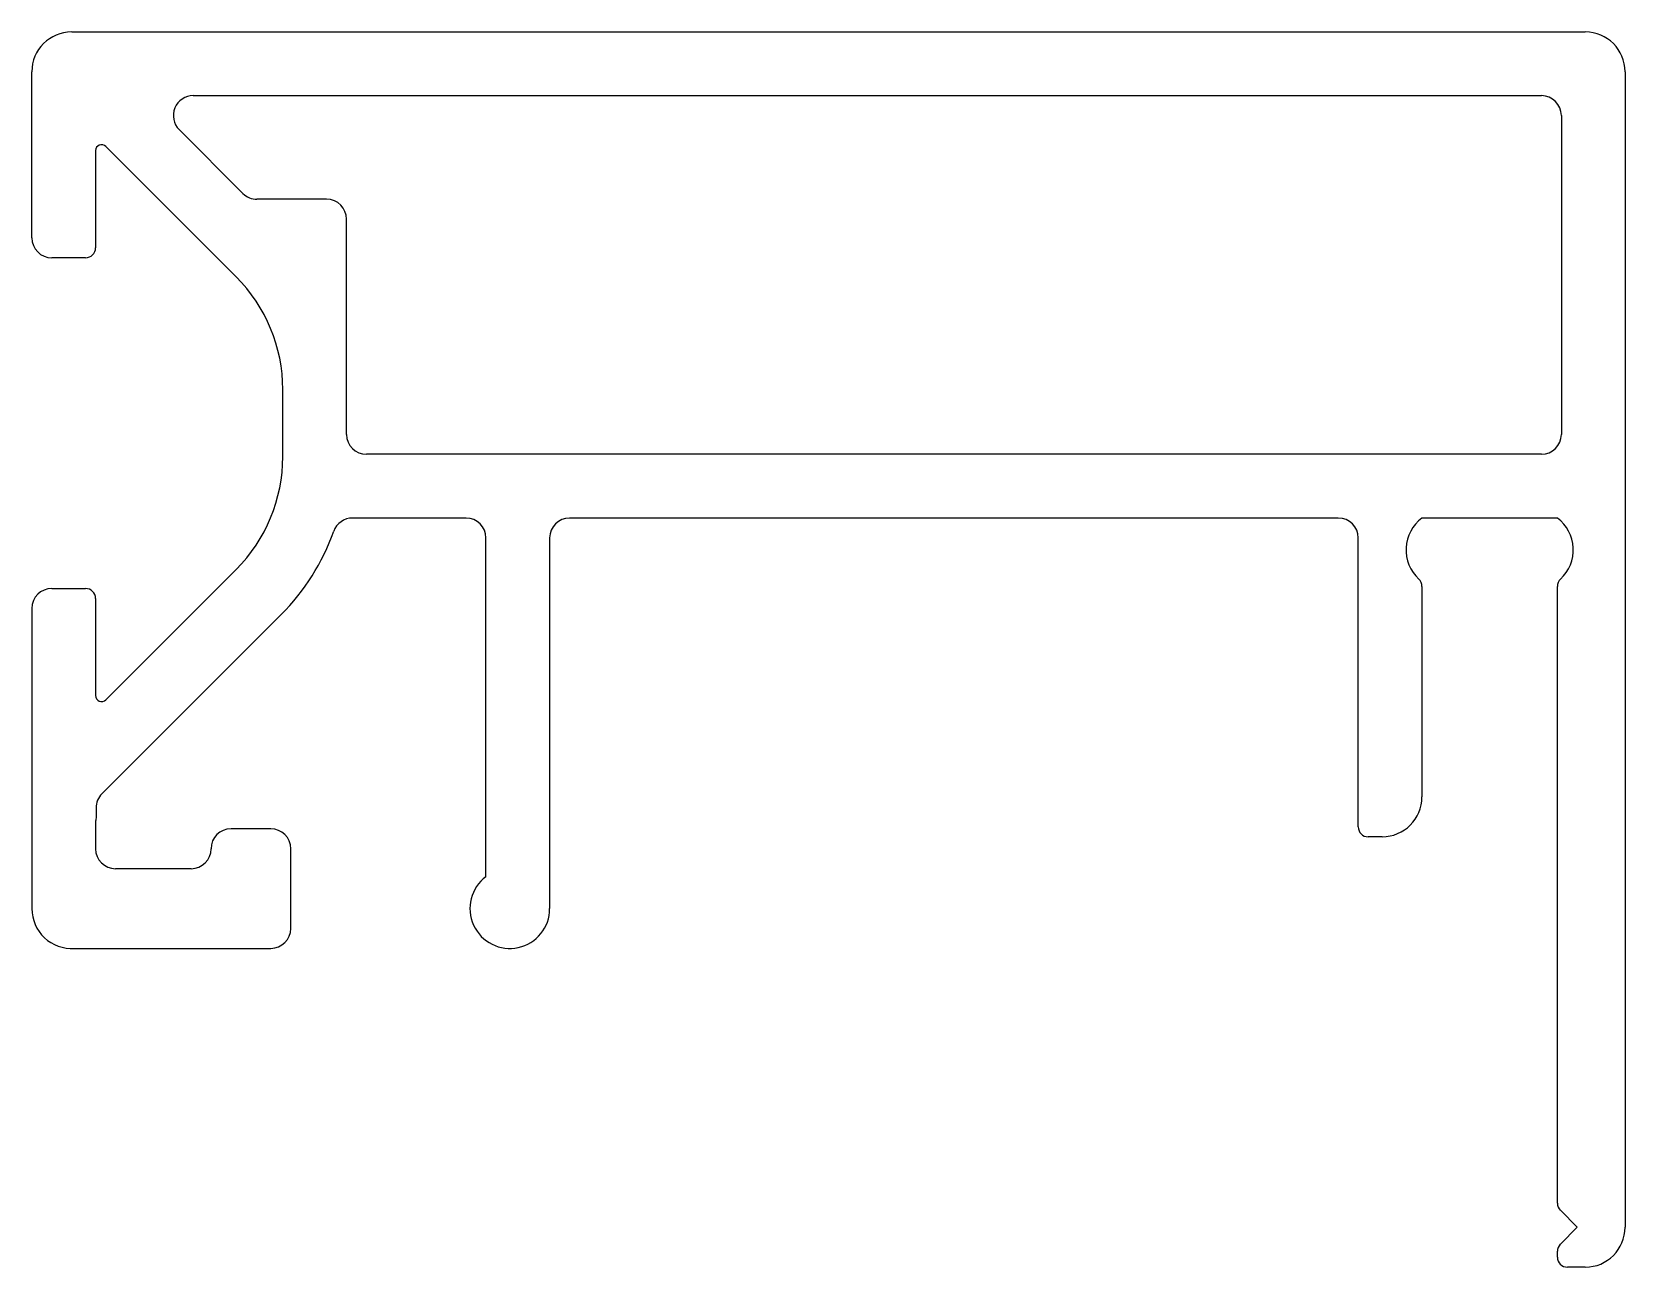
# Model space of a CAD drawing. Extents: x 2638.8 to 2678.8, y 1701 to 1732.
import ezdxf

# ---------------------------------------------------------------- set-up
doc = ezdxf.new("R2010")
doc.units = 0
doc.layers.get('0').update_dxf_attribs({"linetype": 'CONTINUOUS'})

msp = doc.modelspace()

# ---------------------------------------------------------------- linework, layer by layer
for p, q in [((2639.792, 1732.018), (2677.792, 1732.018)), ((2638.792, 1726.85), (2638.792, 1731.018)), ((2678.792, 1731.018), (2678.792, 1702.018)), ((2642.844, 1730.418), (2676.692, 1730.418)), ((2677.192, 1729.918), (2677.192, 1721.918)), ((2644.09, 1727.965), (2642.49, 1729.565)), ((2640.392, 1729.038), (2640.392, 1726.6)), ((2643.921, 1725.872), (2640.648, 1729.144)), ((2646.192, 1727.818), (2644.444, 1727.818)), ((2646.692, 1721.918), (2646.692, 1727.318)), ((2640.142, 1726.35), (2639.292, 1726.35)), ((2645.092, 1721.357), (2645.092, 1723.043)), ((2676.692, 1721.418), (2647.192, 1721.418)), ((2649.692, 1719.818), (2646.842, 1719.818)), ((2671.592, 1719.818), (2652.292, 1719.818)), ((2677.092, 1719.818), (2673.692, 1719.818)), ((2650.192, 1710.816), (2650.192, 1719.318)), ((2651.792, 1719.318), (2651.792, 1710.016)), ((2672.092, 1712.068), (2672.092, 1719.318)), ((2640.648, 1715.256), (2643.921, 1718.528)), ((2639.292, 1718.05), (2640.142, 1718.05)), ((2673.692, 1718.102), (2673.692, 1712.818)), ((2677.092, 1702.622), (2677.092, 1718.102)), ((2640.392, 1717.8), (2640.392, 1715.362)), ((2638.792, 1717.55), (2638.792, 1710.016)), ((2645.052, 1717.397), (2640.55, 1712.895)), ((2640.404, 1712.542), (2640.404, 1712.29)), ((2640.392, 1712.184), (2640.392, 1711.518)), ((2644.792, 1712.018), (2643.792, 1712.018)), ((2672.692, 1711.818), (2672.342, 1711.818)), ((2645.292, 1709.518), (2645.292, 1711.518)), ((2642.792, 1711.018), (2640.892, 1711.018)), ((2639.859, 1709.018), (2644.792, 1709.018)), ((2677.592, 1702.018), (2677.166, 1702.445)), ((2677.166, 1701.592), (2677.592, 1702.018)), ((2677.092, 1701.268), (2677.092, 1701.415)), ((2677.792, 1701.018), (2677.342, 1701.018))]:
    msp.add_line(p, q)
for centre, radius, start, end in [((2639.792, 1731.018), 1, 90, 180), ((2677.792, 1731.018), 1, 0, 90), ((2642.844, 1729.918), 0.5, 90, 225), ((2676.692, 1729.918), 0.5, 0, 90), ((2640.542, 1729.038), 0.15, 45, 180), ((2644.444, 1728.318), 0.5, 225, 270), ((2646.192, 1727.318), 0.5, 0, 90), ((2639.292, 1726.85), 0.5, 180, 270), ((2640.142, 1726.6), 0.25, 270, 0), ((2641.092, 1723.043), 4, 0, 45), ((2647.192, 1721.918), 0.5, 180, 270), ((2676.692, 1721.918), 0.5, 270, 0), ((2641.092, 1721.357), 4, 315, 360), ((2646.842, 1719.318), 0.5, 90, 160.4767), ((2649.692, 1719.318), 0.5, 0, 90), ((2652.292, 1719.318), 0.5, 90, 180), ((2671.592, 1719.318), 0.5, 0, 90), ((2674.292, 1719.018), 1, 126.8699, 227.1564), ((2676.492, 1719.018), 1, 312.8436, 53.1301), ((2641.092, 1721.357), 5.6, 315, 340.4767), ((2639.292, 1717.55), 0.5, 90, 180), ((2640.142, 1717.8), 0.25, 0, 90), ((2673.442, 1718.102), 0.25, 0, 47.1564), ((2677.342, 1718.102), 0.25, 132.8436, 180), ((2640.542, 1715.362), 0.15, 180, 315), ((2640.904, 1712.542), 0.5, 135, 180), ((2672.692, 1712.818), 1, 270, 0), ((2640.892, 1712.184), 0.5, 167.7017, 180), ((2643.792, 1711.518), 0.5, 90, 180), ((2644.792, 1711.518), 0.5, 0, 90), ((2672.342, 1712.068), 0.25, 180, 270), ((2640.892, 1711.518), 0.5, 180, 270), ((2642.792, 1711.518), 0.5, 270, 360), ((2650.792, 1710.016), 1, 126.8699, 360), ((2639.792, 1710.016), 1, 180, 273.8286), ((2644.792, 1709.518), 0.5, 270, 360), ((2677.342, 1702.622), 0.25, 180, 225), ((2677.792, 1702.018), 1, 270, 0), ((2677.342, 1701.415), 0.25, 135, 180), ((2677.342, 1701.268), 0.25, 180, 270)]:
    msp.add_arc(centre, radius, start, end)

doc.saveas('drawing.dxf')
